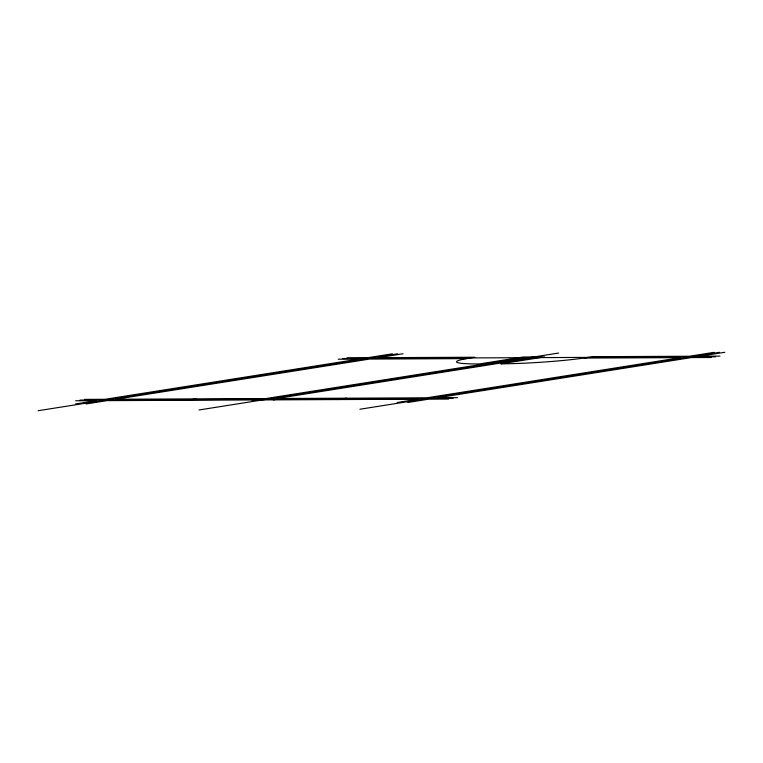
<?xml version="1.0" encoding="UTF-8"?>
<svg xmlns="http://www.w3.org/2000/svg" width="763" height="763" viewBox="0 0 763 763"><rect width="100%" height="100%" fill="white"/><g stroke="black" fill="none" stroke-linecap="round" stroke-linejoin="round"><path stroke-width="1.14" d="M75.403 403.999L96.319 400.68L75.68 400.775M392.382 353.813L367.613 357.733L346.974 357.828M38.15 410.723L397.742 353.784M86.133 403.951L107.049 400.632L418.067 399.202L397.151 402.521M403.112 353.755L378.343 357.675L474.863 357.237L466.117 358.62L369.588 359.068L115.795 399.249L265.944 398.563L519.737 358.372L514.376 358.4M187.479 400.27L196.234 398.877M251.828 399.974L260.584 398.582M199.019 409.979L558.621 353.04M273.278 399.869L282.033 398.486M337.627 399.574L346.383 398.191M714.13 352.334L689.361 356.254L592.832 356.693L584.086 358.076L680.606 357.637L426.813 397.819L276.673 398.515L530.457 358.324L535.826 358.305M359.888 409.245L719.49 352.306M407.871 402.473L428.787 399.154L448.682 399.068M724.85 352.277L700.081 356.207L719.976 356.111M342.597 358.515L715.599 356.807M338.219 359.211L358.868 359.115L105.075 399.297L84.426 399.392M711.23 357.494L691.335 357.589L437.542 397.771L457.438 397.676M80.058 400.089L453.06 398.372M588.464 357.389A62.423 4.683 -3.8 0 1 500.814 363.846L544.572 356.912L523.122 357.017L479.364 363.941A62.423 4.683 -3.8 0 1 470.485 357.933"/></g></svg>
